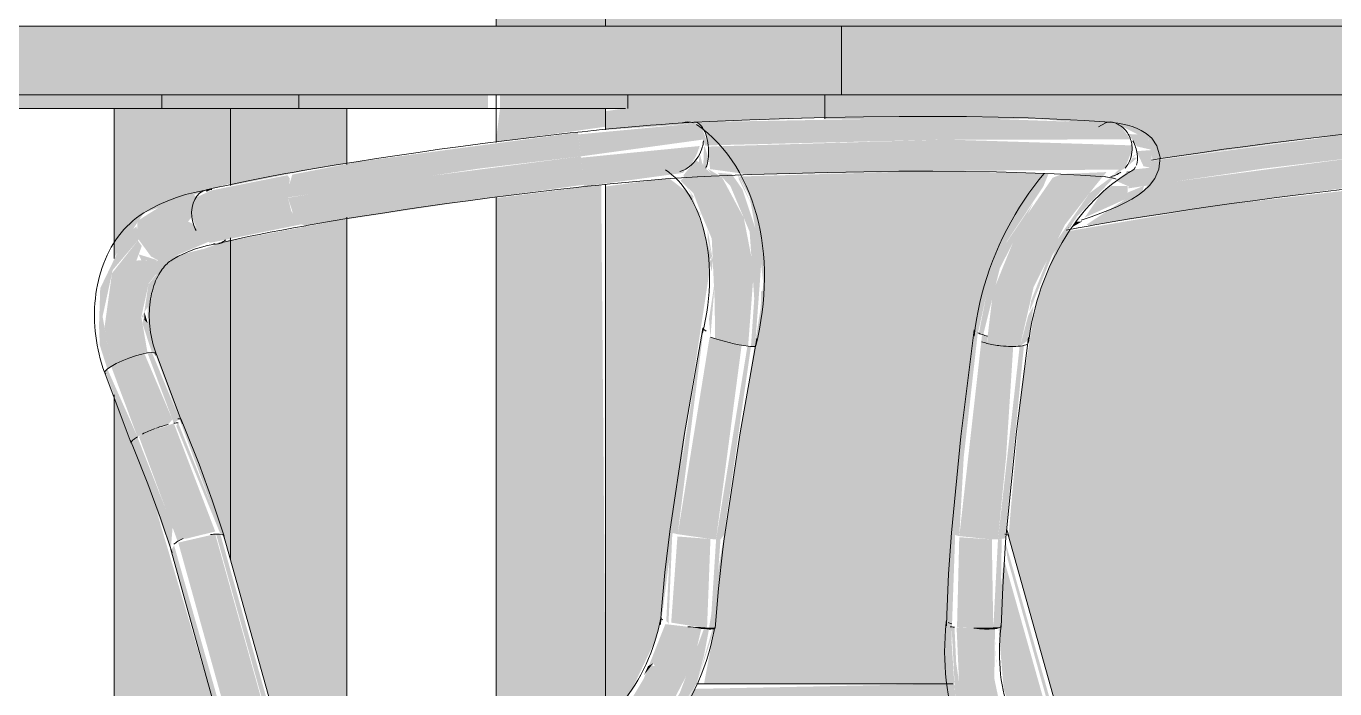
# Model space of a CAD drawing. Header units: inches. Extents: x -55396 to -733, y -290 to 853.
# Drawn here: x -13991.63 to -13967.76, y 17.91 to 30 of the extents above; entities that cross this region are included whole.
import ezdxf

# ---------------------------------------------------------------- set-up
doc = ezdxf.new("R2010")
doc.units = ezdxf.units.IN
doc.header["$MEASUREMENT"] = 0
for name, color, linetype, lineweight in [('A-DOOR', 31, 'Continuous', 9), ('A-GLAZ-CWMG', 51, 'Continuous', 9), ('I-FURN', 30, 'Continuous', 9)]:
    doc.layers.add(name, color=color, linetype=linetype, lineweight=lineweight)

# ---------------------------------------------------------------- blocks, each defined once
blk = doc.blocks.new('Falcon 7700 Series Pedestal Base - 36_ Square Top x 30_ - Wheelchair Height-460525-Section 6')
at = {"layer": 'I-FURN'}
blk.add_hatch(color=256, dxfattribs=at).paths.add_polyline_path([(-26182.467, 28.75), (-26172.432, 28.75), (-26172.432, 30), (-26197.888, 30), (-26197.888, 28.75), (-26191.107, 28.75)], flags=0)
for p, q in [((-26197.888, 30), (-26172.432, 30)), ((-26172.432, 28.75), (-26172.432, 30)), ((-26172.432, 28.75), (-26197.888, 28.75))]:
    blk.add_line(p, q, dxfattribs=at)
blk = doc.blocks.new('HermanMiller_Collection_Air-Chair_SideChair_Arms - Arms-V341-Section 6')
at = {"layer": 'I-FURN'}
h = blk.add_hatch(color=256, dxfattribs=at)
h.paths.add_polyline_path([(-26088.907, 27.624), (-26086.677, 27.931), (-26086.636, 27.821), (-26086.582, 27.825), (-26086.71, 28.184), (-26086.826, 28.224), (-26088.953, 28.025), (-26088.921, 27.75)], flags=0)
h.paths.add_polyline_path([(-26086.696, 27.817), (-26086.679, 27.858), (-26086.691, 27.838)], flags=0)
for points in [[(-26086.582, 27.825), (-26082.242, 27.931), (-26078.879, 27.933), (-26079.064, 28.184), (-26079.155, 28.228), (-26082.109, 28.334), (-26086.811, 28.249), (-26086.666, 28.117), (-26086.6, 27.933)], [(-26094.248, 26.875), (-26090.766, 27.401), (-26088.907, 27.624), (-26088.958, 28.061), (-26092.959, 27.527), (-26094.168, 27.293), (-26094.254, 27.002)], [(-26078.478, 27.741), (-26078.587, 28.018), (-26078.923, 28.032), (-26078.759, 27.804)], [(-26086.959, 27.447), (-26086.894, 27.466), (-26086.678, 27.884), (-26086.844, 27.571), (-26086.938, 27.466)], [(-26093.939, 26.362), (-26090.621, 26.863), (-26088.852, 27.107), (-26088.907, 27.624), (-26092.566, 27.149), (-26094.247, 26.869), (-26094.135, 26.52), (-26094.007, 26.384)], [(-26096, 26.52), (-26094.248, 26.875), (-26094.212, 27.219), (-26094.254, 27.281), (-26095.652, 27.002), (-26095.929, 26.871), (-26096.002, 26.648)], [(-26084.475, 17.999), (-26082.094, 18.008), (-26082.146, 18.794), (-26082.077, 20.766), (-26081.666, 24.408), (-26081.655, 24.434), (-26081.496, 25.162), (-26081.135, 26.073), (-26080.469, 27.079), (-26080.374, 27.314), (-26082.537, 27.359), (-26086.016, 27.257), (-26085.827, 26.882), (-26085.725, 26.323), (-26085.636, 25.819), (-26085.577, 25.296), (-26085.624, 24.869), (-26086.568, 19.018), (-26086.47, 19.01), (-26086.659, 18.003), (-26085.885, 18)], [(-26096.97, 26.106), (-26096.069, 26.435), (-26096, 26.52), (-26095.918, 26.882), (-26095.977, 26.938), (-26096.465, 26.781), (-26096.989, 26.448), (-26097.002, 26.227)], [(-26095.668, 26.047), (-26094.007, 26.384), (-26094.187, 26.625), (-26094.248, 26.875), (-26096, 26.52), (-26095.851, 26.172), (-26095.673, 26.049)], [(-26081.568, 24.369), (-26081.263, 25.586), (-26080.649, 26.786), (-26081.156, 26.032), (-26081.497, 25.159), (-26081.647, 24.398), (-26081.583, 24.373)], [(-26097.541, 23.747), (-26097.472, 23.793), (-26097.628, 24.704), (-26097.444, 25.55), (-26096.97, 26.106), (-26097.009, 26.344), (-26097.324, 26.129), (-26097.275, 26.039), (-26097.671, 25.218), (-26097.693, 24.537), (-26097.679, 24.179)], [(-26096.543, 25.706), (-26095.696, 26.066), (-26095.973, 26.392), (-26096.069, 26.435), (-26096.474, 26.34), (-26096.97, 26.106), (-26096.745, 25.798), (-26096.617, 25.729)], [(-26097.472, 23.793), (-26096.91, 24.016), (-26096.808, 24.038), (-26096.921, 24.694), (-26096.788, 25.304), (-26096.619, 25.517), (-26096.645, 25.737), (-26097.011, 25.724), (-26096.913, 25.989), (-26096.985, 26.088), (-26097.457, 25.491), (-26097.593, 24.504), (-26097.541, 24.197)], [(-26096.802, 24.575), (-26096.865, 24.783), (-26096.865, 24.638), (-26096.854, 24.628)], [(-26087.139, 20.731), (-26086.668, 24.467), (-26086.699, 24.38), (-26087.266, 20.767), (-26087.217, 20.75)], [(-26081.402, 20.635), (-26081.298, 20.637), (-26081.151, 22.129), (-26081.02, 24.156), (-26081.496, 24.243), (-26081.486, 24.346), (-26081.588, 24.375), (-26082.003, 20.696), (-26081.41, 20.635)], [(-26086.439, 20.637), (-26085.973, 24.181), (-26086.557, 24.327), (-26087.139, 20.731), (-26086.534, 20.643)], [(-26086.359, 20.635), (-26086.296, 20.716), (-26085.803, 24.158), (-26085.868, 24.162), (-26086.439, 20.637)], [(-26081.298, 20.637), (-26081.169, 20.656), (-26080.824, 24.175), (-26080.903, 24.155), (-26081.298, 20.638)], [(-26096.992, 22.509), (-26096.431, 22.733), (-26096.356, 22.826), (-26096.865, 24.026), (-26097.379, 23.844), (-26097.472, 23.793), (-26097.07, 22.717)], [(-26096.329, 22.754), (-26096.224, 22.835), (-26096.728, 24.046), (-26096.808, 24.038), (-26096.33, 22.757)], [(-26097.101, 22.422), (-26096.992, 22.509), (-26097.541, 23.747), (-26097.581, 23.708), (-26097.133, 22.509)], [(-26096.255, 20.59), (-26096.169, 20.647), (-26096.092, 20.653), (-26095.573, 20.78), (-26096.329, 22.754), (-26096.9, 22.559), (-26096.963, 22.507), (-26096.259, 20.602)], [(-26095.428, 20.719), (-26096.249, 22.763), (-26096.285, 22.71), (-26095.479, 20.734)], [(-26082.003, 20.696), (-26081.89, 22.717), (-26082.081, 20.716)], [(-26096.384, 20.458), (-26096.35, 20.868), (-26096.992, 22.501), (-26097.101, 22.397), (-26096.387, 20.465)], [(-26090.589, 0), (-26090.512, 0), (-26096.324, 20.529), (-26096.378, 20.436), (-26090.644, 0)], [(-26090.196, 0), (-26089.779, 0), (-26095.574, 20.734), (-26096.248, 20.578), (-26090.512, 0), (-26090.311, 0)], [(-26089.711, 0), (-26089.645, 0), (-26095.481, 20.734), (-26095.558, 20.734), (-26089.779, 0)], [(-26087.307, 19.095), (-26087.237, 20.757), (-26087.267, 20.75), (-26087.348, 19.145), (-26087.315, 19.118)], [(-26086.474, 19.015), (-26086.359, 20.635), (-26086.439, 20.635), (-26086.542, 19.017), (-26086.524, 19.016)], [(-26081.608, 19.015), (-26081.384, 19.02), (-26081.41, 20.635), (-26082.004, 20.677), (-26082.045, 19.031), (-26081.737, 19.017)], [(-26081.384, 19.02), (-26081.254, 19.033), (-26081.23, 20.643), (-26081.298, 20.635), (-26081.383, 19.025)], [(-26081.867, 17.073), (-26082.06, 18.385), (-26082.091, 19.034), (-26082.143, 19.034), (-26082.08, 17.823), (-26081.904, 17.087)], [(-26081.757, 17.058), (-26081.388, 17.144), (-26081.194, 17.287), (-26081.364, 18.094), (-26081.353, 19.009), (-26082.052, 19.026), (-26081.992, 17.662), (-26081.867, 17.073)], [(-26087.753, 18.162), (-26087.588, 18.376), (-26087.68, 18.324)]]:
    blk.add_hatch(color=256, dxfattribs=at).paths.add_polyline_path(points, flags=0)
h = blk.add_hatch(color=256, dxfattribs=at)
h.paths.add_polyline_path([(-26079.238, 27.258), (-26078.979, 27.411), (-26078.855, 27.74), (-26078.856, 27.825), (-26082.242, 27.931), (-26086.581, 27.803), (-26086.549, 27.392), (-26085.805, 27.29), (-26082.354, 27.357), (-26079.094, 27.384), (-26079.195, 27.287), (-26079.241, 27.259)], flags=0)
h.paths.add_polyline_path([(-26086.546, 27.264), (-26086.568, 27.348), (-26086.549, 27.266)], flags=0)
h = blk.add_hatch(color=256, dxfattribs=at)
h.paths.add_polyline_path([(-26088.85, 27.076), (-26087.041, 27.323), (-26086.985, 27.4), (-26086.806, 27.627), (-26086.736, 27.814), (-26088.904, 27.6), (-26088.852, 27.107)], flags=0)
h.paths.add_polyline_path([(-26086.643, 27.374), (-26086.638, 27.41), (-26086.649, 27.38)], flags=0)
h.paths.add_polyline_path([(-26086.627, 27.406), (-26086.581, 27.603), (-26086.653, 27.82), (-26086.661, 27.758), (-26086.672, 27.466), (-26086.635, 27.41)], flags=0)
h = blk.add_hatch(color=256, dxfattribs=at)
h.paths.add_polyline_path([(-26078.521, 27.418), (-26078.478, 27.741), (-26078.771, 27.719), (-26078.644, 27.444)], flags=0)
h.paths.add_polyline_path([(-26078.888, 27.495), (-26078.835, 27.821), (-26078.856, 27.825), (-26078.901, 27.497)], flags=0)
h = blk.add_hatch(color=256, dxfattribs=at)
h.paths.add_polyline_path([(-26085.855, 24.162), (-26085.75, 25.556), (-26085.934, 26.502), (-26086.333, 27.246), (-26086.597, 27.401), (-26086.526, 27.311), (-26086.806, 27.56), (-26087.037, 27.277), (-26086.853, 26.953), (-26086.723, 26.613), (-26086.518, 26.124), (-26086.463, 24.939), (-26086.46, 24.3), (-26085.902, 24.169)], flags=0)
h.paths.add_polyline_path([(-26086.821, 26.845), (-26086.994, 27.106), (-26086.874, 26.901)], flags=0)
h.paths.add_polyline_path([(-26086.638, 27.411), (-26086.691, 27.499), (-26086.736, 27.671), (-26086.755, 27.515), (-26086.674, 27.442)], flags=0)
h = blk.add_hatch(color=256, dxfattribs=at)
h.paths.add_polyline_path([(-26080.999, 24.155), (-26080.895, 24.162), (-26080.648, 25.242), (-26080.075, 26.379), (-26079.527, 27.084), (-26079.319, 27.338), (-26080.133, 27.302), (-26080.3, 27.235), (-26080.892, 26.379), (-26081.388, 25.159), (-26081.486, 24.346), (-26081.486, 24.267), (-26081.496, 24.212), (-26081.044, 24.156)], flags=0)
h.paths.add_polyline_path([(-26078.84, 27.609), (-26078.759, 27.671), (-26078.836, 27.63)], flags=0)
h = blk.add_hatch(color=256, dxfattribs=at)
h.paths.add_polyline_path([(-26080.895, 24.162), (-26080.744, 24.272), (-26080.648, 24.9), (-26080.745, 24.726), (-26080.815, 24.461)], flags=0)
h.paths.add_polyline_path([(-26080.726, 24.798), (-26080.308, 25.821), (-26079.87, 26.511), (-26079.056, 27.373), (-26079.631, 26.951), (-26080.308, 25.968), (-26080.692, 24.993), (-26080.712, 24.881)], flags=0)
h.paths.add_polyline_path([(-26078.929, 27.452), (-26078.756, 27.6), (-26078.841, 27.6), (-26078.918, 27.462)], flags=0)
h = blk.add_hatch(color=256, dxfattribs=at)
h.paths.add_polyline_path([(-26085.624, 24.869), (-26085.568, 25.183), (-26085.619, 25.159)], flags=0)
h.paths.add_polyline_path([(-26085.777, 24.155), (-26085.728, 24.162), (-26085.643, 25.296), (-26085.599, 25.94), (-26085.96, 27.023), (-26086.155, 27.304), (-26086.408, 27.325), (-26086.178, 27.084), (-26085.827, 26.248), (-26085.743, 25.031), (-26085.803, 24.158)], flags=0)
h.paths.add_polyline_path([(-26085.75, 26.654), (-26086.032, 27.282), (-26086.028, 27.211), (-26085.767, 26.689)], flags=0)
h = blk.add_hatch(color=256, dxfattribs=at)
h.paths.add_polyline_path([(-26079.378, 27), (-26079.715, 26.509), (-26078.93, 26.863), (-26078.936, 27.084), (-26079.226, 27.084), (-26079.374, 27.003)], flags=0)
h.paths.add_polyline_path([(-26079.933, 26.433), (-26079.808, 26.547), (-26079.899, 26.475)], flags=0)
h = blk.add_hatch(color=256, dxfattribs=at)
h.paths.add_polyline_path([(-26086.499, 25.726), (-26086.561, 25.726), (-26086.518, 25.52)], flags=0)
h.paths.add_polyline_path([(-26086.542, 24.327), (-26086.453, 25.445), (-26086.491, 25.159), (-26086.568, 24.66), (-26086.543, 24.327)], flags=0)
h.paths.add_polyline_path([(-26086.499, 25.726), (-26086.592, 26.288), (-26086.595, 26.107), (-26086.518, 25.802)], flags=0)
h.paths.add_polyline_path([(-26086.617, 26.183), (-26086.821, 26.738), (-26086.703, 26.398), (-26086.637, 26.233)], flags=0)
h = blk.add_hatch(color=256, dxfattribs=at)
h.paths.add_polyline_path([(-26087.147, 19.09), (-26087.147, 19.091), (-26087.147, 19.395)], flags=0)
h.paths.add_polyline_path([(-26086.604, 19.02), (-26086.542, 20.644), (-26087.144, 20.69), (-26087.258, 19.118), (-26086.662, 19.023)], flags=0)
h = blk.add_hatch(color=256, dxfattribs=at)
h.paths.add_polyline_path([(-26087.588, 18.376), (-26087.553, 18.324), (-26087.602, 18.324)], flags=0)
h.paths.add_polyline_path([(-26087.431, 17.287), (-26086.847, 18.406), (-26086.707, 19.014), (-26087.365, 19.091), (-26087.761, 18.09), (-26087.998, 17.697), (-26087.605, 17.456), (-26087.511, 17.371)], flags=0)
h = blk.add_hatch(color=256, dxfattribs=at)
h.paths.add_polyline_path([(-26086.795, 18.002), (-26086.659, 18.516), (-26086.568, 19.002), (-26086.659, 19.009), (-26087.101, 17.835), (-26087.429, 17.284), (-26087.337, 17.144), (-26086.882, 17.869)], flags=0)
h.paths.add_polyline_path([(-26086.795, 18.002), (-26086.47, 19.01), (-26086.504, 19.002), (-26086.77, 18.086)], flags=0)
h = blk.add_hatch(color=256, dxfattribs=at)
h.paths.add_polyline_path([(-26086.795, 18.002), (-26087.149, 17.371), (-26086.853, 17.909)], flags=0)
h.paths.add_polyline_path([(-26084.155, 16.876), (-26081.986, 17.01), (-26082.04, 17.264), (-26082.091, 17.977), (-26082.117, 18.004), (-26086.855, 17.909), (-26087.417, 16.907), (-26085.269, 16.876)], flags=0)
h.paths.add_polyline_path([(-26081.871, 16.959), (-26081.852, 17.011), (-26081.889, 17.006)], flags=0)
for p, q in [((-26079.343, 28.231), (-26079.463, 28.162)), ((-26078.344, 27.627), (-26078.342, 27.605)), ((-26095.638, 27.021), (-26095.783, 27)), ((-26095.62, 26.014), (-26095.523, 26.027)), ((-26096.173, 22.742), (-26096.652, 24.026)), ((-26097.59, 23.678), (-26097.567, 23.661)), ((-26097.589, 23.677), (-26097.109, 22.392)), ((-26089.644, 0), (-26095.42, 20.719)), ((-26096.383, 20.451), (-26090.683, 0))]:
    blk.add_line(p, q, dxfattribs=at)
at = {"layer": 'I-FURN', "flags": 128}
for points in [[(-26086.835, 28.251), (-26087.031, 28.238), (-26087.229, 28.224), (-26087.43, 28.209), (-26087.633, 28.193), (-26087.838, 28.176), (-26088.045, 28.158), (-26088.254, 28.139), (-26088.463, 28.118), (-26088.673, 28.097), (-26088.883, 28.075), (-26088.959, 28.066)], [(-26079.256, 28.25), (-26079.725, 28.28), (-26080.222, 28.306), (-26080.747, 28.326), (-26081.297, 28.34), (-26081.874, 28.35), (-26082.476, 28.353), (-26083.102, 28.352), (-26083.75, 28.345), (-26084.421, 28.332), (-26085.114, 28.314), (-26085.826, 28.291), (-26086.557, 28.263), (-26086.834, 28.251)], [(-26086.797, 28.206), (-26086.692, 28.13), (-26086.592, 28.048), (-26086.496, 27.961), (-26086.404, 27.868), (-26086.316, 27.77), (-26086.233, 27.667), (-26086.155, 27.559), (-26086.082, 27.447), (-26086.013, 27.331), (-26085.949, 27.211), (-26085.89, 27.088), (-26085.836, 26.961), (-26085.787, 26.83), (-26085.742, 26.697), (-26085.703, 26.561), (-26085.668, 26.422), (-26085.638, 26.281), (-26085.612, 26.138), (-26085.592, 25.993), (-26085.576, 25.845), (-26085.565, 25.697), (-26085.559, 25.547), (-26085.558, 25.395), (-26085.561, 25.243), (-26085.569, 25.09), (-26085.581, 24.936), (-26085.598, 24.782), (-26085.62, 24.628), (-26085.646, 24.474), (-26085.677, 24.32), (-26085.712, 24.167)], [(-26078.344, 27.627), (-26078.4, 27.817), (-26078.494, 27.954), (-26078.593, 28.041), (-26078.684, 28.098), (-26078.77, 28.137), (-26078.852, 28.167), (-26078.936, 28.191), (-26079.022, 28.211), (-26079.111, 28.228), (-26079.205, 28.243), (-26079.232, 28.247)], [(-26094.08, 27.348), (-26093.729, 27.409), (-26093.371, 27.468), (-26093.006, 27.527), (-26092.634, 27.585), (-26092.256, 27.642), (-26091.874, 27.698), (-26091.486, 27.753), (-26091.095, 27.806), (-26090.7, 27.858), (-26090.302, 27.909), (-26089.902, 27.958), (-26089.501, 28.005), (-26089.098, 28.051), (-26088.959, 28.066)], [(-26078.342, 27.605), (-26078.364, 27.389), (-26078.439, 27.218), (-26078.534, 27.092), (-26078.636, 26.996), (-26078.744, 26.915), (-26078.859, 26.843), (-26078.983, 26.776), (-26079.118, 26.712), (-26079.265, 26.648), (-26079.424, 26.586), (-26079.596, 26.523), (-26079.781, 26.461)], [(-26095.739, 27.012), (-26095.558, 27.054), (-26095.369, 27.096), (-26095.174, 27.138), (-26094.971, 27.18), (-26094.762, 27.222), (-26094.546, 27.263), (-26094.324, 27.304), (-26094.097, 27.345), (-26094.08, 27.348)], [(-26086.781, 27.252), (-26086.971, 27.24), (-26087.165, 27.226), (-26087.361, 27.212), (-26087.559, 27.196), (-26087.76, 27.179), (-26087.962, 27.162), (-26088.166, 27.143), (-26088.371, 27.123), (-26088.577, 27.102), (-26088.783, 27.08), (-26088.85, 27.072)], [(-26087.361, 27.38), (-26087.302, 27.337), (-26087.244, 27.29), (-26087.188, 27.239), (-26087.133, 27.183), (-26087.079, 27.123), (-26087.028, 27.059), (-26086.978, 26.991), (-26086.931, 26.918), (-26086.885, 26.842), (-26086.842, 26.761), (-26086.802, 26.676), (-26086.764, 26.587), (-26086.729, 26.495), (-26086.697, 26.399), (-26086.668, 26.299), (-26086.642, 26.196), (-26086.619, 26.091), (-26086.6, 25.982), (-26086.584, 25.87), (-26086.572, 25.756), (-26086.564, 25.64), (-26086.559, 25.521), (-26086.558, 25.401), (-26086.56, 25.279), (-26086.567, 25.156), (-26086.577, 25.032), (-26086.591, 24.907), (-26086.608, 24.781), (-26086.63, 24.655), (-26086.655, 24.529), (-26086.684, 24.402)], [(-26079.336, 27.253), (-26079.79, 27.283), (-26080.274, 27.307), (-26080.787, 27.327), (-26081.327, 27.341), (-26081.894, 27.35), (-26082.487, 27.353), (-26083.104, 27.352), (-26083.745, 27.344), (-26084.409, 27.332), (-26085.095, 27.314), (-26085.801, 27.291), (-26086.526, 27.263), (-26086.783, 27.252)], [(-26080.453, 27.313), (-26080.55, 27.196), (-26080.644, 27.076), (-26080.734, 26.953), (-26080.822, 26.826), (-26080.907, 26.696), (-26080.987, 26.563), (-26081.065, 26.427), (-26081.139, 26.289), (-26081.209, 26.148), (-26081.275, 26.005), (-26081.338, 25.86), (-26081.396, 25.713), (-26081.451, 25.564), (-26081.501, 25.414), (-26081.548, 25.263), (-26081.59, 25.111), (-26081.627, 24.958), (-26081.661, 24.804), (-26081.69, 24.65), (-26081.714, 24.496), (-26081.734, 24.342)], [(-26078.861, 27.355), (-26078.947, 27.306), (-26079.033, 27.252), (-26079.118, 27.193), (-26079.203, 27.13), (-26079.288, 27.062), (-26079.372, 26.99), (-26079.454, 26.913), (-26079.536, 26.833), (-26079.616, 26.748), (-26079.695, 26.66), (-26079.772, 26.567), (-26079.847, 26.472), (-26079.92, 26.372), (-26079.991, 26.27), (-26080.06, 26.164), (-26080.126, 26.056), (-26080.189, 25.944), (-26080.25, 25.831), (-26080.308, 25.715), (-26080.362, 25.597), (-26080.414, 25.477), (-26080.462, 25.355), (-26080.508, 25.233), (-26080.549, 25.109), (-26080.587, 24.984), (-26080.622, 24.858), (-26080.653, 24.732), (-26080.681, 24.605), (-26080.704, 24.479), (-26080.724, 24.353), (-26080.741, 24.228)], [(-26079.144, 27.21), (-26079.154, 27.213), (-26079.179, 27.221), (-26079.219, 27.231), (-26079.27, 27.241), (-26079.333, 27.251), (-26079.362, 27.256)], [(-26095.783, 27), (-26095.95, 26.968), (-26096.115, 26.926), (-26096.278, 26.874), (-26096.439, 26.814), (-26096.596, 26.744), (-26096.75, 26.666), (-26096.878, 26.592)], [(-26093.907, 26.363), (-26093.562, 26.423), (-26093.209, 26.482), (-26092.849, 26.54), (-26092.482, 26.597), (-26092.11, 26.653), (-26091.732, 26.708), (-26091.349, 26.762), (-26090.962, 26.815), (-26090.571, 26.867), (-26090.178, 26.917), (-26089.783, 26.965), (-26089.385, 27.012), (-26088.987, 27.057), (-26088.85, 27.072)], [(-26096.878, 26.592), (-26096.944, 26.55), (-26097.008, 26.504), (-26097.069, 26.455), (-26097.128, 26.402), (-26097.185, 26.348), (-26097.239, 26.29), (-26097.29, 26.23), (-26097.339, 26.167), (-26097.385, 26.102), (-26097.429, 26.036), (-26097.47, 25.967), (-26097.508, 25.896), (-26097.544, 25.824), (-26097.577, 25.75), (-26097.608, 25.675), (-26097.636, 25.598), (-26097.661, 25.52), (-26097.684, 25.441), (-26097.704, 25.361), (-26097.722, 25.28), (-26097.737, 25.197), (-26097.75, 25.115), (-26097.76, 25.031), (-26097.768, 24.947), (-26097.773, 24.863), (-26097.776, 24.778), (-26097.777, 24.693), (-26097.774, 24.607), (-26097.77, 24.522), (-26097.763, 24.437), (-26097.754, 24.352), (-26097.742, 24.267), (-26097.728, 24.182), (-26097.711, 24.098), (-26097.692, 24.015), (-26097.671, 23.932), (-26097.647, 23.85), (-26097.622, 23.768), (-26097.594, 23.688), (-26097.59, 23.678)], [(-26095.507, 26.039), (-26095.335, 26.079), (-26095.155, 26.119), (-26094.967, 26.16), (-26094.772, 26.2), (-26094.57, 26.24), (-26094.361, 26.281), (-26094.145, 26.321), (-26093.924, 26.36), (-26093.907, 26.363)], [(-26096.36, 25.737), (-26096.255, 25.796), (-26096.15, 25.849), (-26096.043, 25.895), (-26095.935, 25.935), (-26095.825, 25.969), (-26095.715, 25.996), (-26095.62, 26.014)], [(-26096.652, 24.025), (-26096.671, 24.078), (-26096.688, 24.132), (-26096.704, 24.186), (-26096.718, 24.242), (-26096.731, 24.298), (-26096.742, 24.354), (-26096.752, 24.411), (-26096.76, 24.468), (-26096.767, 24.525), (-26096.772, 24.582), (-26096.775, 24.639), (-26096.777, 24.696), (-26096.777, 24.752), (-26096.775, 24.808), (-26096.772, 24.863), (-26096.767, 24.917), (-26096.76, 24.971), (-26096.753, 25.023), (-26096.743, 25.074), (-26096.733, 25.124), (-26096.72, 25.173), (-26096.707, 25.22), (-26096.692, 25.266), (-26096.676, 25.31), (-26096.66, 25.352), (-26096.642, 25.393), (-26096.623, 25.431), (-26096.603, 25.468), (-26096.583, 25.502), (-26096.562, 25.535), (-26096.54, 25.565), (-26096.519, 25.594), (-26096.496, 25.62), (-26096.474, 25.644), (-26096.452, 25.666), (-26096.429, 25.686), (-26096.407, 25.704), (-26096.384, 25.721), (-26096.362, 25.735), (-26096.36, 25.737)], [(-26086.68, 24.486), (-26087.023, 22.535), (-26087.282, 20.78)], [(-26081.73, 24.462), (-26081.975, 22.511), (-26082.148, 20.756)], [(-26086.291, 20.647), (-26086.002, 22.582), (-26085.698, 24.299)], [(-26081.152, 20.671), (-26080.958, 22.606), (-26080.739, 24.323)], [(-26097.148, 23.942), (-26097.269, 23.894), (-26097.379, 23.844), (-26097.472, 23.793)], [(-26096.808, 24.038), (-26096.91, 24.016), (-26097.026, 23.984), (-26097.148, 23.942)], [(-26096.652, 24.025), (-26096.675, 24.042), (-26096.728, 24.046), (-26096.808, 24.038)], [(-26096.661, 23.995), (-26096.652, 24.024), (-26096.652, 24.025)], [(-26097.472, 23.793), (-26097.541, 23.747), (-26097.581, 23.708), (-26097.59, 23.679), (-26097.59, 23.678)], [(-26095.409, 20.698), (-26095.629, 21.355), (-26095.868, 22.009), (-26096.126, 22.66), (-26096.195, 22.826)], [(-26096.362, 20.394), (-26096.573, 21.025), (-26096.802, 21.653), (-26097.051, 22.279), (-26097.117, 22.438)], [(-26087.282, 20.78), (-26087.371, 20.034), (-26087.44, 19.284), (-26087.454, 19.086)], [(-26086.457, 19.017), (-26086.396, 19.739), (-26086.315, 20.458), (-26086.291, 20.647)], [(-26082.148, 20.756), (-26082.201, 20.009), (-26082.232, 19.26), (-26082.237, 19.062)], [(-26081.237, 19.041), (-26081.212, 19.763), (-26081.167, 20.482), (-26081.152, 20.671)], [(-26087.449, 19.197), (-26087.471, 19.09), (-26087.496, 18.983), (-26087.524, 18.877), (-26087.556, 18.771), (-26087.591, 18.667), (-26087.63, 18.563), (-26087.671, 18.461), (-26087.715, 18.361), (-26087.763, 18.262), (-26087.813, 18.166), (-26087.866, 18.071), (-26087.922, 17.979), (-26087.98, 17.889), (-26088.041, 17.802), (-26088.104, 17.718), (-26088.122, 17.694)], [(-26082.054, 17.218), (-26082.092, 17.332), (-26082.127, 17.448), (-26082.157, 17.567), (-26082.184, 17.688), (-26082.207, 17.812), (-26082.227, 17.937), (-26082.243, 18.064), (-26082.255, 18.192), (-26082.264, 18.322), (-26082.269, 18.453), (-26082.271, 18.585), (-26082.269, 18.719), (-26082.264, 18.853), (-26082.255, 18.987), (-26082.243, 19.122), (-26082.239, 19.161)], [(-26087.337, 17.075), (-26087.254, 17.185), (-26087.173, 17.298), (-26087.096, 17.414), (-26087.023, 17.533), (-26086.953, 17.655), (-26086.887, 17.779), (-26086.825, 17.905), (-26086.766, 18.033), (-26086.712, 18.164), (-26086.662, 18.296), (-26086.616, 18.429), (-26086.574, 18.565), (-26086.536, 18.701), (-26086.503, 18.838), (-26086.474, 18.976), (-26086.466, 19.015)], [(-26081.112, 17.551), (-26081.138, 17.631), (-26081.162, 17.714), (-26081.185, 17.8), (-26081.204, 17.889), (-26081.222, 17.981), (-26081.237, 18.076), (-26081.249, 18.174), (-26081.259, 18.274), (-26081.266, 18.376), (-26081.27, 18.48), (-26081.271, 18.585), (-26081.27, 18.692), (-26081.265, 18.801), (-26081.258, 18.91), (-26081.248, 19.02), (-26081.245, 19.052)]]:
    blk.add_lwpolyline(points, dxfattribs=at)
at = {"layer": 'I-FURN'}
for centre, major_axis, ratio, start_param, end_param in [((-26087.079, 27.793), (0.282, 0.413), 0.716528, 0.185746, 0.709345), ((-26079.102, 27.793), (-0.241, 0.438), 0.575844, 5.706994, 6.230592), ((-26087.079, 27.793), (0.282, 0.413), 0.716528, 4.898135, 5.421734), ((-26079.102, 27.793), (-0.241, 0.438), 0.575844, 4.136197, 4.659796), ((-26087.079, 27.793), (0.282, 0.413), 0.716528, 3.850938, 4.898135), ((-26079.102, 27.793), (-0.241, 0.438), 0.575844, 3.612598, 4.136197), ((-26079.102, 27.793), (-0.241, 0.438), 0.575844, 2.8272, 3.506499), ((-26095.623, 26.525), (-0.116, 0.486), 0.74611, 0, 1.405643), ((-26095.581, 26.524), (-0.057, 0.497), 0.711436, 0.034696, 0.296495), ((-26095.581, 26.524), (-0.057, 0.497), 0.711436, 0, 0.034696), ((-26095.623, 26.525), (-0.116, 0.486), 0.74611, 1.405643, 1.929241), ((-26095.581, 26.524), (-0.057, 0.497), 0.711436, 2.914489, 3.176288), ((-26095.581, 26.524), (-0.057, 0.497), 0.711436, 3.176288, 3.438088), ((-26095.623, 26.525), (-0.116, 0.486), 0.74611, 3.238238, 3.500038), ((-26086.189, 24.392), (-0.491, 0.093), 0.137076, 0.008955, 0.532553), ((-26086.189, 24.392), (-0.491, 0.093), 0.137076, 6.030341, 6.283185), ((-26081.235, 24.392), (-0.495, 0.07), 0.185134, 0.540717, 0.802516), ((-26081.235, 24.392), (-0.495, 0.07), 0.185134, 0.816106, 1.064316), ((-26086.198, 24.285), (-0.486, 0.118), 0.11091, 0.809563, 2.380359), ((-26086.198, 24.285), (-0.486, 0.118), 0.11091, 2.380359, 2.903958), ((-26086.198, 24.285), (-0.486, 0.118), 0.11091, 3.141593, 3.165757), ((-26081.237, 24.285), (-0.497, 0.057), 0.234229, 0.788125, 1.043613), ((-26081.237, 24.285), (-0.497, 0.057), 0.234229, 1.049924, 1.307964), ((-26081.237, 24.285), (-0.497, 0.057), 0.234229, 1.311723, 1.570172), ((-26081.237, 24.285), (-0.497, 0.057), 0.234229, 1.573523, 2.358921), ((-26081.237, 24.285), (-0.497, 0.057), 0.234229, 2.358921, 2.88252), ((-26081.237, 24.285), (-0.497, 0.057), 0.234229, 3.141593, 3.144319), ((-26096.641, 22.567), (0.468, 0.175), 0.191458, 1.035163, 1.500905), ((-26096.641, 22.567), (0.468, 0.175), 0.191458, 0.511565, 0.773364), ((-26096.656, 22.632), (0.461, 0.194), 0.144221, 6.220526, 6.744124), ((-26096.641, 22.567), (0.468, 0.175), 0.191458, 2.34416, 3.141593), ((-26096.641, 22.567), (0.468, 0.175), 0.191458, 1.558762, 2.082361), ((-26095.901, 20.585), (0.482, 0.134), 0.301377, 2.306833, 2.568633), ((-26095.901, 20.585), (0.482, 0.134), 0.301377, 2.051225, 2.306833), ((-26095.885, 20.546), (0.476, 0.152), 0.239355, 0.740351, 1.000511), ((-26095.885, 20.546), (0.476, 0.152), 0.239355, 6.237561, 7.02296), ((-26086.958, 19.106), (-0.492, 0.091), 0.107353, 6.047374, 6.69367), ((-26081.742, 19.106), (-0.497, 0.055), 0.180952, 0.394781, 0.656581), ((-26086.956, 19.052), (-0.499, 0.035), 0.020295, 1.570393, 2.355791), ((-26086.958, 19.106), (-0.492, 0.091), 0.107353, 1.981281, 2.24308), ((-26086.958, 19.106), (-0.492, 0.091), 0.107353, 2.24308, 3.290278), ((-26086.956, 19.052), (-0.499, 0.035), 0.020295, 2.355791, 3.141189), ((-26086.956, 19.052), (-0.499, 0.035), 0.020295, 3.141593, 3.402989), ((-26081.737, 19.052), (-0.5, 0.01), 0.069551, 0.525417, 0.787217), ((-26081.737, 19.052), (-0.5, 0.01), 0.069551, 1.572615, 2.358013), ((-26081.742, 19.106), (-0.497, 0.055), 0.180952, 1.703778, 2.489176), ((-26081.737, 19.052), (-0.5, 0.01), 0.069551, 2.358013, 3.141593), ((-26081.742, 19.106), (-0.497, 0.055), 0.180952, 2.489176, 2.750976), ((-26081.737, 19.052), (-0.5, 0.01), 0.069551, 3.143411, 3.405211), ((-26081.742, 19.106), (-0.497, 0.055), 0.180952, 3.012775, 3.274575)]:
    blk.add_ellipse(centre, major_axis=major_axis, ratio=ratio, start_param=start_param, end_param=end_param, dxfattribs=at)
for points, knots in [([(-26086.863, 28.245), (-26086.838, 28.254), (-26086.785, 28.251), (-26086.7, 28.185), (-26086.622, 28.042), (-26086.59, 27.899), (-26086.582, 27.825)], [-1, -1, -1, -1, -0.785714, -0.571429, -0.285714, 0, 0, 0, 0]), ([(-26079.155, 28.228), (-26079.123, 28.217), (-26079.032, 28.172), (-26078.91, 28.042), (-26078.864, 27.899), (-26078.856, 27.825)], [-0.7142857, -0.7142857, -0.7142857, -0.7142857, -0.5714286, -0.2857143, 0, 0, 0, 0]), ([(-26086.582, 27.825), (-26086.576, 27.77), (-26086.572, 27.656), (-26086.591, 27.514), (-26086.614, 27.438), (-26086.625, 27.411)], [-1, -1, -1, -1, -0.7857143, -0.5714286, -0.4285714, -0.4285714, -0.4285714, -0.4285714]), ([(-26078.856, 27.825), (-26078.849, 27.77), (-26078.854, 27.656), (-26078.904, 27.514), (-26078.956, 27.438), (-26078.979, 27.411)], [-1, -1, -1, -1, -0.7857143, -0.5714286, -0.4285714, -0.4285714, -0.4285714, -0.4285714]), ([(-26079.056, 27.338), (-26079.084, 27.317), (-26079.144, 27.282), (-26079.208, 27.263), (-26079.241, 27.257)], [-0.2857143, -0.2857143, -0.2857143, -0.2857143, -0.1428571, -0.0010681, -0.0010681, -0.0010681, -0.0010681]), ([(-26086.792, 18.003), (-26086.011, 18), (-26084.43, 17.997), (-26082.895, 18.001), (-26082.117, 18.004)], [-0.9089628, -0.9089628, -0.9089628, -0.9089628, -0.5, -0.0731199, -0.0731199, -0.0731199, -0.0731199])]:
    blk.add_open_spline(points, degree=3, knots=knots, dxfattribs=at)
blk.add_open_spline([(-26079.351, 28.245), (-26079.311, 28.252), (-26079.271, 28.252), (-26079.232, 28.247)], degree=3, dxfattribs=at)
blk = doc.blocks.new('Falcon 7700 Series Pedestal Base - 36_ Square Top x 30_ - Wheelchair Height-V346-Section 6')
at = {"layer": 'I-FURN'}
for points in [[(-26069.841, 28.75), (-26069.841, 30), (-26084.15, 30), (-26084.15, 28.75), (-26070.15, 28.75)], [(-26096.919, 28.5), (-26096.505, 28.5), (-26096.505, 28.75), (-26099.998, 28.75), (-26099.998, 28.5)], [(-26096.181, 28.5), (-26094.09, 28.5), (-26094.09, 28.75), (-26096.505, 28.75), (-26096.505, 28.5), (-26096.38, 28.5)], [(-26093.676, 28.5), (-26090.596, 28.5), (-26090.596, 28.75), (-26094.09, 28.75), (-26094.09, 28.5)], [(-26089.297, 28.5), (-26088.09, 28.5), (-26088.09, 28.75), (-26090.38, 28.75), (-26090.38, 28.5), (-26089.621, 28.5)]]:
    blk.add_hatch(color=256, dxfattribs=at).paths.add_polyline_path(points, flags=0)
h = blk.add_hatch(color=256, dxfattribs=at)
h.paths.add_polyline_path([(-26097.419, 0.75), (-26095.297, 0.75), (-26095.297, 15.785), (-26097.419, 15.885), (-26097.419, 3.187)], flags=0)
h.paths.add_polyline_path([(-26095.573, 17.549), (-26096.655, 21.19), (-26097.419, 23.273), (-26097.419, 17.55), (-26095.674, 17.549)], flags=0)
h.paths.add_polyline_path([(-26096.645, 25.737), (-26096.97, 25.837), (-26096.921, 25.728), (-26096.728, 25.735)], flags=0)
h.paths.add_polyline_path([(-26095.297, 20.278), (-26095.297, 26.112), (-26095.764, 25.942), (-26096.617, 25.729), (-26096.641, 25.706), (-26096.645, 25.472), (-26096.792, 25.287), (-26096.9, 24.575), (-26096.728, 24.046), (-26096.653, 23.984), (-26095.347, 20.458)], flags=0)
h.paths.add_polyline_path([(-26096.802, 24.575), (-26096.913, 24.706), (-26096.805, 24.878)], flags=0)
h.paths.add_polyline_path([(-26097.419, 25.775), (-26096.876, 26.593), (-26095.859, 26.962), (-26095.297, 27.131), (-26095.297, 28.5), (-26097.419, 28.5), (-26097.419, 25.792)], flags=0)
h = blk.add_hatch(color=256, dxfattribs=at)
h.paths.add_polyline_path([(-26095.297, 0.75), (-26093.176, 0.75), (-26093.176, 8.948), (-26095.079, 15.775), (-26095.297, 15.7), (-26095.297, 3.187)], flags=0)
h.paths.add_polyline_path([(-26093.176, 12.667), (-26093.193, 15.686), (-26094.014, 15.675), (-26093.255, 12.952)], flags=0)
h.paths.add_polyline_path([(-26094.537, 17.549), (-26093.176, 17.55), (-26093.176, 26.486), (-26095.297, 26.085), (-26095.297, 20.278), (-26094.537, 17.55)], flags=0)
h.paths.add_polyline_path([(-26095.297, 27.091), (-26093.86, 27.379), (-26093.176, 27.491), (-26093.176, 28.5), (-26095.297, 28.5), (-26095.297, 27.119)], flags=0)
for p, q in [((-26084.15, 30), (-26069.841, 30)), ((-26096.547, 28.75), (-26096.547, 28.5)), ((-26094.047, 28.5), (-26094.047, 28.75)), ((-26088.047, 28.5), (-26088.047, 28.75)), ((-26069.841, 28.75), (-26084.15, 28.75)), ((-26096.919, 28.5), (-26099.998, 28.5)), ((-26097.419, 25.76), (-26097.419, 28.5)), ((-26096.919, 28.5), (-26096.505, 28.5)), ((-26094.09, 28.5), (-26096.505, 28.5)), ((-26095.297, 28.5), (-26095.297, 27.091)), ((-26094.09, 28.5), (-26093.676, 28.5)), ((-26090.596, 28.5), (-26093.676, 28.5)), ((-26093.176, 27.476), (-26093.176, 28.5)), ((-26090.596, 28.5), (-26090.38, 28.5)), ((-26090.38, 28.5), (-26090.596, 28.5)), ((-26088.09, 28.5), (-26090.38, 28.5)), ((-26093.176, 17.529), (-26093.176, 26.518)), ((-26095.297, 26.138), (-26095.297, 20.278)), ((-26097.419, 17.542), (-26097.419, 23.273))]:
    blk.add_line(p, q, dxfattribs=at)
blk = doc.blocks.new('HermanMiller_Collection_Air-Chair_SideChair_Arms - Arms-V347-Section 6')
at = {"layer": 'I-FURN'}
h = blk.add_hatch(color=256, dxfattribs=at)
h.paths.add_polyline_path([(-26079.382, 26.966), (-26079.23, 27.078), (-26079.378, 26.98)], flags=0)
h.paths.add_polyline_path([(-26078.919, 27.041), (-26076.458, 27.401), (-26074.598, 27.624), (-26074.649, 28.061), (-26078.502, 27.543), (-26078.521, 27.418), (-26078.79, 27.39), (-26078.939, 27.338), (-26079.147, 27.178), (-26078.916, 27.078)], flags=0)
for points in [[(-26079.63, 26.362), (-26076.313, 26.863), (-26074.544, 27.107), (-26074.598, 27.624), (-26078.562, 27.1), (-26078.66, 26.994), (-26078.634, 27.088), (-26078.923, 26.969), (-26078.994, 26.83), (-26079.685, 26.379), (-26079.631, 26.362)], [(-26075.47, 0), (-26075.337, 0), (-26081.171, 20.619), (-26081.122, 20.276), (-26075.563, 0.331)]]:
    blk.add_hatch(color=256, dxfattribs=at).paths.add_polyline_path(points, flags=0)
h = blk.add_hatch(color=256, dxfattribs=at)
h.paths.add_polyline_path([(-26079.963, 26.322), (-26079.765, 26.438), (-26079.87, 26.431), (-26079.955, 26.331)], flags=0)
h.paths.add_polyline_path([(-26080.038, 26.305), (-26079.897, 26.418), (-26080.028, 26.317)], flags=0)
h = blk.add_hatch(color=256, dxfattribs=at)
h.paths.add_polyline_path([(-26075.563, 0), (-26075.47, 0), (-26081.189, 20.276), (-26081.328, 19.016), (-26081.286, 19.009), (-26081.194, 17.904), (-26080.87, 16.975), (-26080.548, 16.416), (-26080.606, 15.793), (-26079.57, 12.214), (-26075.585, 0.068)], flags=0)
h.paths.add_polyline_path([(-26081.329, 18.388), (-26081.348, 18.883), (-26081.334, 18.405)], flags=0)
for p, q in [((-26081.101, 20.698), (-26081.139, 20.812)), ((-26075.336, 0), (-26081.111, 20.719))]:
    blk.add_line(p, q, dxfattribs=at)
at = {"layer": 'I-FURN', "flags": 128}
for points in [[(-26078.5, 27.558), (-26078.326, 27.585), (-26077.948, 27.642), (-26077.565, 27.698), (-26077.178, 27.753), (-26076.786, 27.806), (-26076.391, 27.858), (-26075.994, 27.909), (-26075.594, 27.958), (-26075.192, 28.005), (-26074.79, 28.051), (-26074.651, 28.066)], [(-26079.599, 26.363), (-26079.254, 26.423), (-26078.901, 26.482), (-26078.541, 26.54), (-26078.174, 26.597), (-26077.801, 26.653), (-26077.423, 26.708), (-26077.04, 26.762), (-26076.653, 26.815), (-26076.263, 26.867), (-26075.87, 26.917), (-26075.474, 26.965), (-26075.077, 27.012), (-26074.679, 27.057), (-26074.541, 27.072)], [(-26080.052, 26.281), (-26079.837, 26.321), (-26079.615, 26.36), (-26079.599, 26.363)]]:
    blk.add_lwpolyline(points, dxfattribs=at)
at = {"layer": 'I-FURN'}
blk.add_ellipse((-26081.577, 20.546), major_axis=(0.476, 0.152), ratio=0.239355, start_param=6.237561, end_param=6.76116, dxfattribs=at)
blk = doc.blocks.new('Door_Single_Storefront - one-1142347-Section 6')
at = {"layer": 'A-DOOR'}
h = blk.add_hatch(color=256, dxfattribs=at)
h.paths.add_polyline_path([(-26070.15, 2), (-26062.96, 2), (-26064.273, 6), (-26074.723, 6), (-26074.675, 2)], flags=0)
h.paths.add_polyline_path([(-26087.272, 15.665), (-26087.149, 15.701), (-26087.071, 15.919), (-26087.204, 15.895), (-26087.27, 15.67)], flags=0)
h.paths.add_polyline_path([(-26088.348, 2), (-26088.231, 2.028), (-26087.357, 15.67), (-26087.275, 15.701), (-26087.357, 15.934), (-26088.453, 15.957), (-26088.453, 2)], flags=0)
h.paths.add_polyline_path([(-26086.944, 15.873), (-26086.825, 15.84), (-26086.93, 15.776)], flags=0)
h.paths.add_polyline_path([(-26078.79, 2), (-26077.268, 2), (-26078.581, 6), (-26084.453, 6), (-26084.453, 15.782), (-26086.944, 15.873), (-26087.038, 15.651), (-26086.441, 15.619), (-26087.233, 2), (-26082.988, 2)], flags=0)
h.paths.add_polyline_path([(-26075.888, 2), (-26075.741, 2), (-26075.792, 6), (-26077.009, 6), (-26075.895, 2)], flags=0)
h.paths.add_polyline_path([(-26053.265, 2), (-26053.265, 96), (-26088.453, 96), (-26088.453, 30), (-26084.453, 30), (-26084.453, 92), (-26057.265, 92), (-26057.265, 6), (-26063.223, 6), (-26061.82, 2), (-26061.254, 2)], flags=0)
h.paths.add_polyline_path([(-26086.703, 26.537), (-26086.821, 26.693), (-26086.736, 26.594)], flags=0)
h.paths.add_polyline_path([(-26088.215, 17.479), (-26088.121, 17.633), (-26088.045, 17.676), (-26088.066, 17.711), (-26087.523, 18.846), (-26087.412, 19.33), (-26086.971, 22.819), (-26086.518, 25.802), (-26086.874, 26.901), (-26087.302, 27.228), (-26088.453, 27.076), (-26088.453, 17.492), (-26088.229, 17.48)], flags=0)
h.paths.add_polyline_path([(-26086.499, 25.726), (-26086.561, 25.726), (-26086.518, 25.8)], flags=0)
h.paths.add_polyline_path([(-26086.585, 26.686), (-26087.018, 27.255), (-26087.088, 27.181), (-26086.617, 26.72)], flags=0)
h.paths.add_polyline_path([(-26088.453, 28.107), (-26086.246, 28.265), (-26084.453, 28.33), (-26084.464, 28.75), (-26088.09, 28.75), (-26088.09, 28.5), (-26088.453, 28.45), (-26088.453, 28.134)], flags=0)
h = blk.add_hatch(color=256, dxfattribs=at)
h.paths.add_polyline_path([(-26083.318, 6), (-26078.581, 6), (-26081.896, 15.828), (-26081.93, 15.775), (-26081.914, 15.688), (-26084.453, 15.675), (-26084.453, 6)], flags=0)
h.paths.add_polyline_path([(-26074.675, 6), (-26064.273, 6), (-26067.587, 15.877), (-26067.632, 15.801), (-26067.661, 15.689), (-26070.15, 15.782), (-26074.818, 15.938), (-26075.101, 15.777), (-26075.027, 15.619), (-26074.675, 15.619), (-26074.7, 6)], flags=0)
h.paths.add_polyline_path([(-26075.548, 15.63), (-26075.429, 15.697), (-26075.47, 15.783), (-26075.533, 15.697)], flags=0)
h.paths.add_polyline_path([(-26075.751, 6), (-26075.721, 6), (-26075.621, 15.637), (-26075.555, 15.697), (-26075.625, 15.71), (-26076.116, 15.697), (-26076.151, 15.606), (-26079.706, 15.675), (-26077.009, 6), (-26075.772, 6)], flags=0)
h.paths.add_polyline_path([(-26061.254, 6), (-26057.265, 6), (-26057.265, 92), (-26084.453, 92), (-26084.453, 30), (-26069.841, 30), (-26069.841, 28.75), (-26084.453, 28.75), (-26084.453, 28.309), (-26080.536, 28.304), (-26079.064, 28.184), (-26078.747, 28.025), (-26078.547, 27.933), (-26078.491, 27.63), (-26078.478, 27.555), (-26075.523, 27.958), (-26072.538, 28.223), (-26069.841, 28.316), (-26066.227, 28.304), (-26064.756, 28.184), (-26064.529, 28.029), (-26064.238, 27.933), (-26064.177, 27.671), (-26064.212, 27.418), (-26064.529, 27.395), (-26064.631, 27.338), (-26064.839, 27.178), (-26064.613, 27), (-26064.685, 26.83), (-26065.83, 26.151), (-26066.208, 25.242), (-26066.34, 24.702), (-26066.574, 23.266), (-26066.904, 19.83), (-26067.02, 19.016), (-26066.978, 19.009), (-26066.883, 17.822), (-26066.825, 17.371), (-26066.881, 17.152), (-26066.801, 17.055), (-26066.561, 16.975), (-26066.225, 16.512), (-26066.417, 15.816), (-26066.435, 15.793), (-26063.223, 6), (-26061.277, 6)], flags=0)
h.paths.add_polyline_path([(-26075.203, 15.619), (-26075.304, 15.697), (-26075.25, 15.619)], flags=0)
h.paths.add_polyline_path([(-26072.394, 26.537), (-26072.513, 26.693), (-26072.428, 26.594)], flags=0)
h.paths.add_polyline_path([(-26074.374, 17.453), (-26073.976, 17.483), (-26073.801, 17.548), (-26073.813, 17.633), (-26073.737, 17.676), (-26073.758, 17.711), (-26073.215, 18.846), (-26073.104, 19.33), (-26072.662, 22.819), (-26072.21, 25.802), (-26072.566, 26.901), (-26072.994, 27.228), (-26077.227, 26.735), (-26080.085, 26.248), (-26080.199, 26.032), (-26080.516, 25.242), (-26080.648, 24.702), (-26080.882, 23.266), (-26081.106, 20.699), (-26080.228, 17.549), (-26074.553, 17.475), (-26074.392, 17.455)], flags=0)
h.paths.add_polyline_path([(-26067.056, 18.094), (-26067.023, 18.506), (-26067.052, 18.405)], flags=0)
h.paths.add_polyline_path([(-26080.726, 24.798), (-26080.606, 25.048), (-26080.7, 24.873)], flags=0)
h.paths.add_polyline_path([(-26066.418, 24.798), (-26066.297, 25.048), (-26066.392, 24.873)], flags=0)
h.paths.add_polyline_path([(-26072.191, 25.726), (-26072.253, 25.726), (-26072.21, 25.8)], flags=0)
h.paths.add_polyline_path([(-26072.277, 26.686), (-26072.709, 27.255), (-26072.78, 27.181), (-26072.309, 26.72)], flags=0)
blk.add_line((-26084.453, 28.309), (-26084.453, 28.75), dxfattribs=at)
blk = doc.blocks.new('Rectangular Mullion - Exterior 2_ x 4_5_-827470-Section 6')
at = {"layer": 'A-GLAZ-CWMG'}
h = blk.add_hatch(color=256, dxfattribs=at)
h.paths.add_polyline_path([(-26088.453, 2), (-26088.453, 15.991), (-26089.126, 15.938), (-26089.409, 15.777), (-26089.336, 15.619), (-26088.984, 15.619), (-26088.984, 2)], flags=0)
h.paths.add_polyline_path([(-26089.856, 15.63), (-26089.737, 15.697), (-26089.778, 15.783), (-26089.842, 15.697), (-26089.855, 15.637)], flags=0)
h.paths.add_polyline_path([(-26090.059, 2), (-26090.049, 2), (-26089.929, 15.637), (-26089.863, 15.697), (-26089.933, 15.71), (-26090.424, 15.697), (-26090.453, 15.606), (-26090.418, 2.77), (-26090.196, 2), (-26090.08, 2)], flags=0)
h.paths.add_polyline_path([(-26089.512, 15.619), (-26089.612, 15.697), (-26089.558, 15.619)], flags=0)
h.paths.add_polyline_path([(-26088.682, 17.453), (-26088.453, 17.548), (-26088.535, 27.107), (-26090.453, 26.863), (-26090.453, 17.563), (-26088.7, 17.455)], flags=0)
h.paths.add_polyline_path([(-26090.453, 27.884), (-26088.453, 28.166), (-26088.453, 28.5), (-26090.38, 28.5), (-26090.453, 27.916)], flags=0)
h.paths.add_polyline_path([(-26090.453, 30), (-26088.453, 30), (-26088.453, 96), (-26090.453, 96), (-26090.453, 32.483)], flags=0)
for p, q in [((-26090.453, 96), (-26090.453, 30)), ((-26088.453, 30), (-26088.453, 96)), ((-26090.453, 28.75), (-26090.453, 27.878)), ((-26088.453, 28.107), (-26088.453, 28.5)), ((-26088.453, 17.491), (-26088.453, 27.115)), ((-26090.453, 26.886), (-26090.453, 17.563))]:
    blk.add_line(p, q, dxfattribs=at)

msp = doc.modelspace()

# ---------------------------------------------------------------- block references
at = {"layer": 'A-DOOR'}
msp.add_blockref('Door_Single_Storefront - one-1142347-Section 6', (12107.393, 0), dxfattribs=at)
at = {"layer": 'A-GLAZ-CWMG'}
msp.add_blockref('Rectangular Mullion - Exterior 2_ x 4_5_-827470-Section 6', (12107.393, 0), dxfattribs=at)
at = {"layer": 'I-FURN'}
for name, p in [('Falcon 7700 Series Pedestal Base - 36_ Square Top x 30_ - Wheelchair Height-460525-Section 6', (12195.675, 0)), ('Falcon 7700 Series Pedestal Base - 36_ Square Top x 30_ - Wheelchair Height-V346-Section 6', (12107.393, 0)), ('HermanMiller_Collection_Air-Chair_SideChair_Arms - Arms-V341-Section 6', (12107.393, 0)), ('HermanMiller_Collection_Air-Chair_SideChair_Arms - Arms-V347-Section 6', (12107.393, 0))]:
    msp.add_blockref(name, p, dxfattribs=at)

doc.saveas('drawing.dxf')
